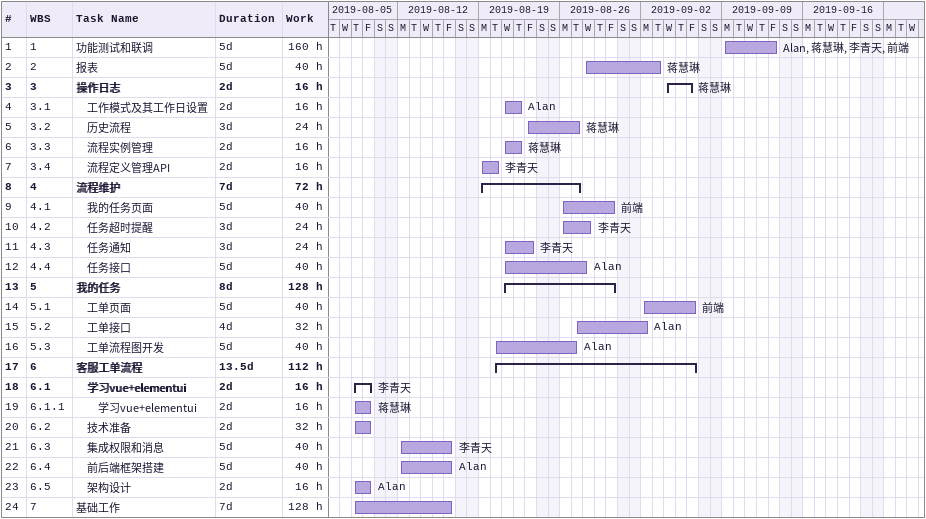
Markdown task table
| ID | WBS | Task | Duration | Start | Finish | Resources | Work (h) |
|---|---|---|---|---|---|---|---|
| 1 | 1 | 功能测试和联调 | 5d | 2019-09-09 | 2019-09-13 | Alan, 蒋慧琳, 李青天, 前端 | 160 |
| 2 | 2 | 报表 | 5d | 2019-08-28 | 2019-09-03 | 蒋慧琳 | 40 |
| 3 | 3 | **操作日志** | 2d | 2019-09-04 | 2019-09-06 | 蒋慧琳 | 16 |
| 4 | 3.1 | 工作模式及其工作日设置 | 2d | 2019-08-21 | 2019-08-22 | Alan | 16 |
| 5 | 3.2 | 历史流程 | 3d | 2019-08-23 | 2019-08-27 | 蒋慧琳 | 24 |
| 6 | 3.3 | 流程实例管理 | 2d | 2019-08-21 | 2019-08-22 | 蒋慧琳 | 16 |
| 7 | 3.4 | 流程定义管理API | 2d | 2019-08-19 | 2019-08-20 | 李青天 | 16 |
| 8 | 4 | **流程维护** | 7d | 2019-08-19 | 2019-08-27 |  | 72 |
| 9 | 4.1 | 我的任务页面 | 5d | 2019-08-26 | 2019-08-30 | 前端 | 40 |
| 10 | 4.2 | 任务超时提醒 | 3d | 2019-08-26 | 2019-08-28 | 李青天 | 24 |
| 11 | 4.3 | 任务通知 | 3d | 2019-08-21 | 2019-08-23 | 李青天 | 24 |
| 12 | 4.4 | 任务接口 | 5d | 2019-08-21 | 2019-08-28 | Alan | 40 |
| 13 | 5 | **我的任务** | 8d | 2019-08-21 | 2019-08-30 |  | 128 |
| 14 | 5.1 | 工单页面 | 5d | 2019-09-02 | 2019-09-06 | 前端 | 40 |
| 15 | 5.2 | 工单接口 | 4d | 2019-08-27 | 2019-09-02 | Alan | 32 |
| 16 | 5.3 | 工单流程图开发 | 5d | 2019-08-20 | 2019-08-27 | Alan | 40 |
| 17 | 6 | **客服工单流程** | 13.5d | 2019-08-20 | 2019-09-06 |  | 112 |
| 18 | 6.1 | **学习vue+elementui** | 2d | 2019-08-08 | 2019-08-09 | 李青天 | 16 |
| 19 | 6.1.1 | 学习vue+elementui | 2d | 2019-08-08 | 2019-08-09 | 蒋慧琳 | 16 |
| 20 | 6.2 | 技术准备 | 2d | 2019-08-08 | 2019-08-09 |  | 32 |
| 21 | 6.3 | 集成权限和消息 | 5d | 2019-08-12 | 2019-08-16 | 李青天 | 40 |
| 22 | 6.4 | 前后端框架搭建 | 5d | 2019-08-12 | 2019-08-16 | Alan | 40 |
| 23 | 6.5 | 架构设计 | 2d | 2019-08-08 | 2019-08-09 | Alan | 16 |
| 24 | 7 | 基础工作 | 7d | 2019-08-08 | 2019-08-16 |  | 128 |
